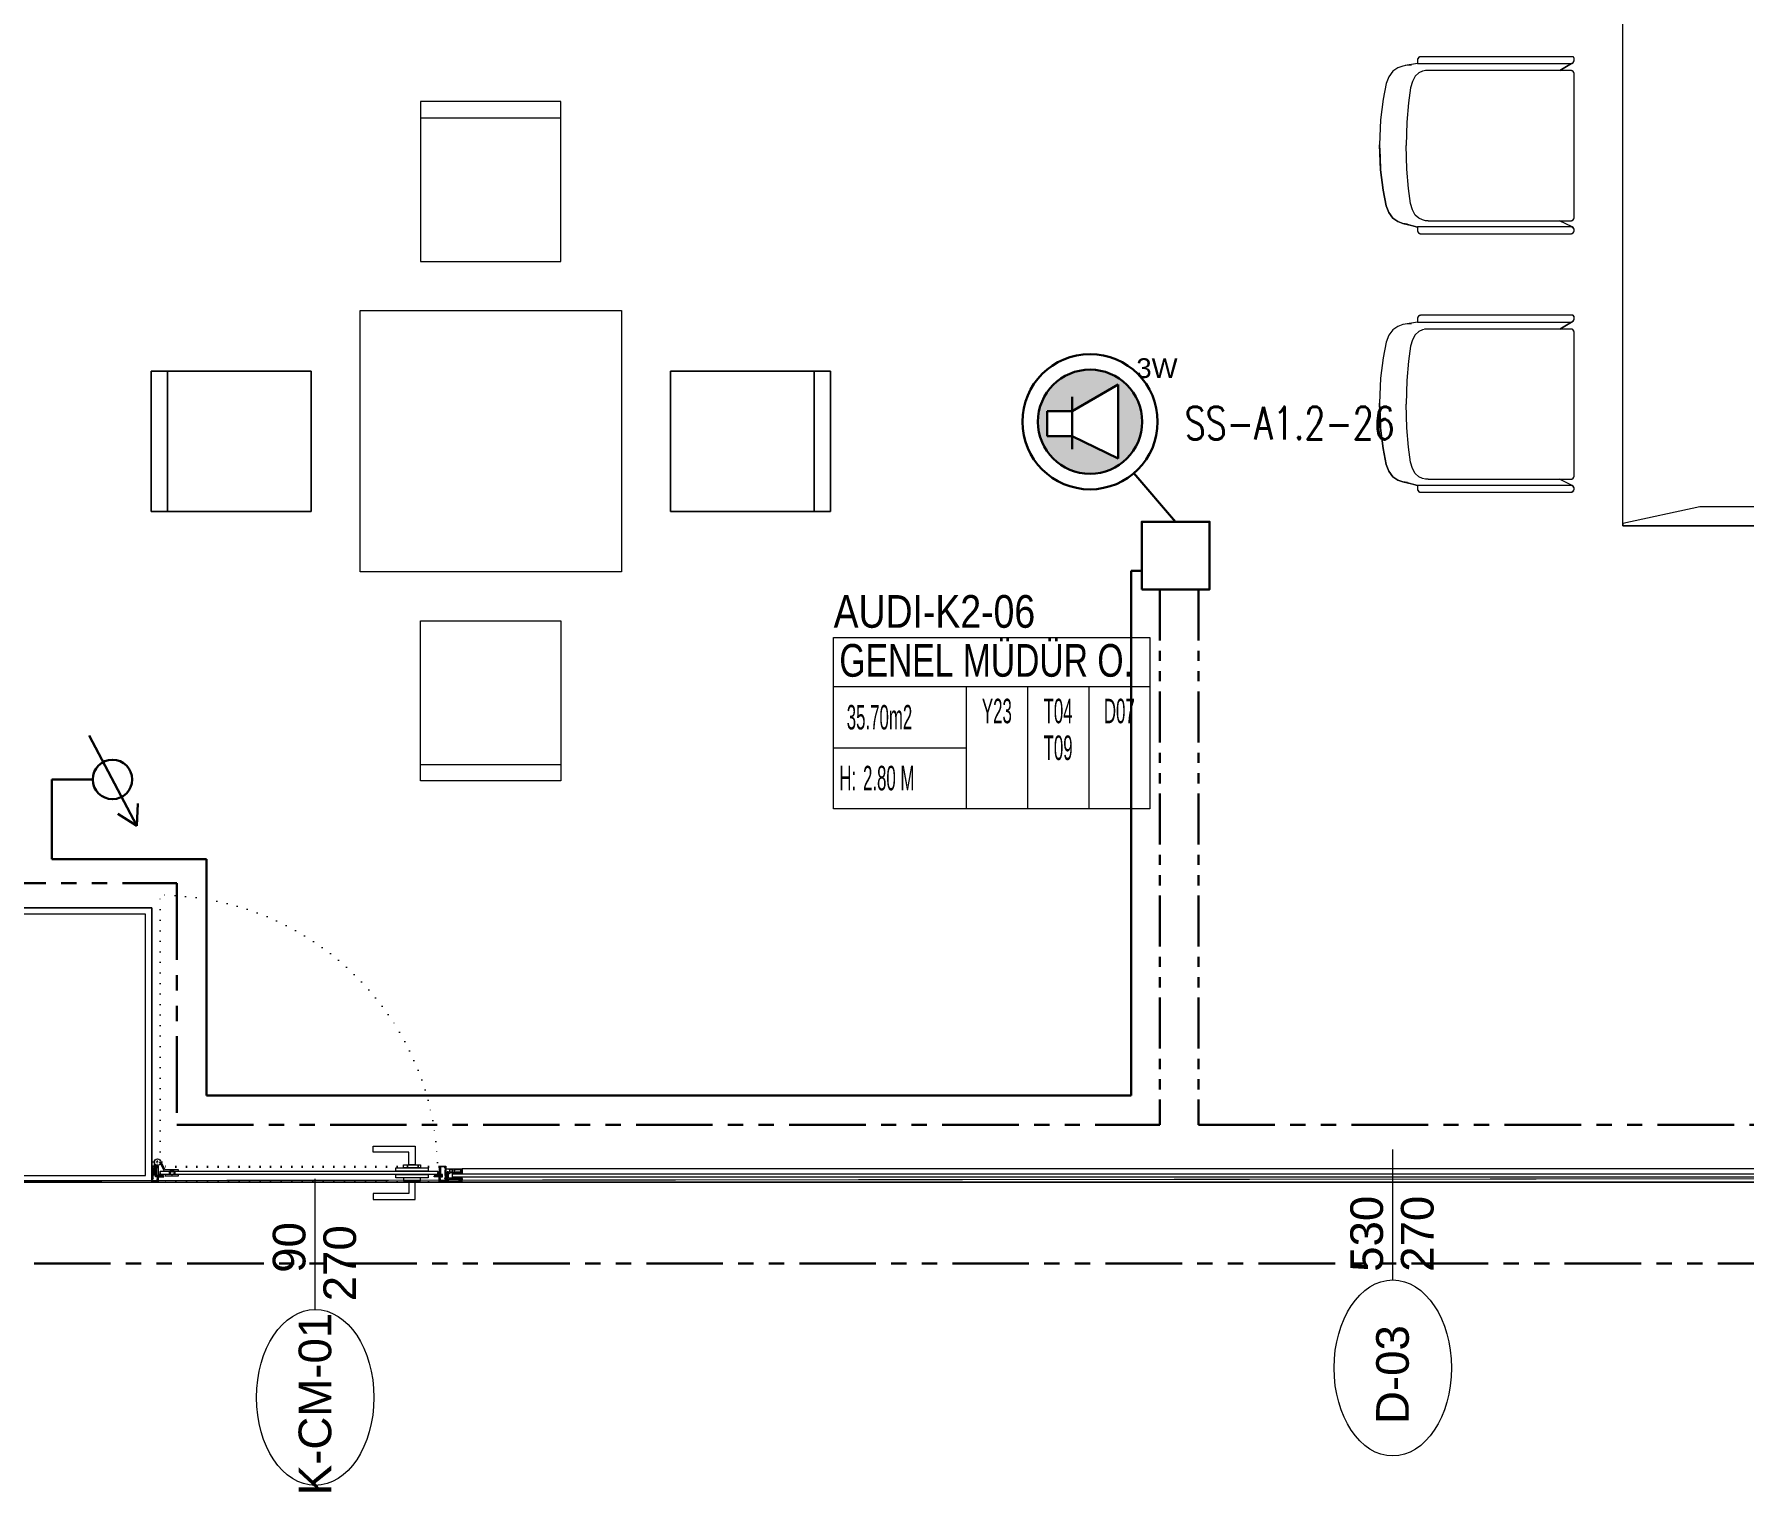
# Model space of a CAD drawing. Extents: x -1299 to 23780, y -3010 to 8106.
# Drawn here: x 14518 to 15042, y 2268 to 2715 of the extents above; entities that cross this region are included whole.
import ezdxf
from ezdxf.enums import TextEntityAlignment as Align

# ---------------------------------------------------------------- set-up
doc = ezdxf.new("R2010")
doc.units = 0
doc.header["$LTSCALE"] = 25
doc.header["$MEASUREMENT"] = 0
for name, pattern in [('DASHDOT', [1, 0.5, -0.25, 0, -0.25]), ('DOT2', [0.125, 0, -0.125]), ('HIDDEN', [0.375, 0.25, -0.125]), ('PHANTOM2', [1.25, 0.625, -0.125, 0.125, -0.125, 0.125, -0.125])]:
    doc.linetypes.add(name, pattern=pattern)
doc.layers.get('0').update_dxf_attribs({"color": 9, "lineweight": 9})
for name, color, linetype, lineweight in [('0 @ 1', 9, 'Continuous', 9), ('01', 9, 'Continuous', 9), ('05', 9, 'Continuous', 9), ('06C', 9, 'Continuous', 9), ('06D', 9, 'Continuous', 9), ('07K', 9, 'Continuous', 9), ('10', 9, 'Continuous', 9), ('14', 9, 'Continuous', 9), ('15', 9, 'Continuous', 9), ('20', 9, 'DOT2', 9), ('21', 9, 'Continuous', 9), ('22', 8, 'Continuous', 9), ('35', 9, 'Continuous', 9), ('40', 9, 'Continuous', 9), ('40B', 9, 'Continuous', 9), ('E-KABLO', 7, 'Continuous', 30), ('E-MESH TAVAN', 1, 'Continuous', 30), ('E-SES AYAR ANAHTARI', 7, 'Continuous', 30), ('E-YAZI', 7, 'Continuous', 30), ('Seslendirme', 7, 'Continuous', 30)]:
    doc.layers.add(name, color=color, linetype=linetype, lineweight=lineweight)
doc.styles.add('Arial', font='arial.ttf', dxfattribs={"height": 2.5})
doc.styles.add('ILGAZ', font='txttw.shx')
doc.styles.add('MuuM_TEXT-STANDART', font='ARIALN.TTF')
pattern_1 = [(225, (-604.72494, -2171.82614), (-0.0883883476, 0.0883883476), []), (135, (-604.72494, -2171.82614), (0.0883883476, 0.0883883476), [])]

# ---------------------------------------------------------------- blocks, each defined once
blk = doc.blocks.new('0_doorno')
blk.add_lwpolyline([(4.5, 0), (12.5, 0)])
blk.add_ellipse((-0.89, 0), major_axis=(-5.39, 0), ratio=0.666667)
at = {"style": 'Arial'}
blk.add_attdef('YUKSEKLIK', text='', height=2, dxfattribs=at).set_placement((5, 12.3), align=Align.TOP_LEFT)
blk.add_attdef('KAPINO', text='', height=2, dxfattribs=at).set_placement((0, 0), align=Align.MIDDLE)
blk.add_attdef('GENISLIK', text='', height=2, dxfattribs=at).set_placement((5, -3.79), align=Align.BOTTOM_LEFT)
blk = doc.blocks.new('KAPI KODLARI 2. KAT')
at = {"layer": '22'}
ref = blk.add_blockref('0_doorno', (14934.52, 2310.5), dxfattribs=dict(at, xscale=5, yscale=5, zscale=5, rotation=90))
ref.add_attrib('KAPINO', 'D-03', dxfattribs={"layer": '0', "height": 10, "rotation": 90, "style": 'Arial'}).set_placement((14934.43, 2304.03), align=Align.MIDDLE)
ref.add_attrib('GENISLIK', '530', dxfattribs={"layer": '0', "height": 10, "rotation": 90, "style": 'Arial'}).set_placement((14934.52, 2335.5), align=Align.BOTTOM_LEFT)
ref.add_attrib('YUKSEKLIK', '270', dxfattribs={"layer": '0', "height": 10, "rotation": 90, "style": 'Arial'}).set_placement((14937.02, 2335.5), align=Align.TOP_LEFT)
ref = blk.add_blockref('0_doorno', (14604.5, 2301.47), dxfattribs=dict(at, xscale=5, yscale=5, zscale=5, rotation=90))
ref.add_attrib('KAPINO', 'K-CM-01', dxfattribs={"layer": '0', "height": 10, "rotation": 90, "style": 'Arial'}).set_placement((14604.41, 2295.01), align=Align.MIDDLE)
ref.add_attrib('GENISLIK', '90', dxfattribs={"layer": '0', "height": 10, "rotation": 90, "style": 'Arial'}).set_placement((14604.5, 2335.19), align=Align.BOTTOM_LEFT)
ref.add_attrib('YUKSEKLIK', '270', dxfattribs={"layer": '0', "height": 10, "rotation": 90, "style": 'Arial'}).set_placement((14607, 2326.47), align=Align.TOP_LEFT)
blk = doc.blocks.new('Group-32-1')
for p, q in [((384804.5516, 69159.371), (384804.573, 69159.3356)), ((384804.5731, 69159.3699), (384804.573, 69159.3694)), ((384804.573, 69159.3694), (384804.573, 69159.3689)), ((384804.573, 69159.3689), (384804.573, 69158.9239)), ((384804.5732, 69159.3709), (384804.5731, 69159.3704)), ((384804.5731, 69159.3704), (384804.5731, 69159.3699)), ((384804.5733, 69159.3713), (384804.5732, 69159.3709)), ((384804.5735, 69159.3718), (384804.5733, 69159.3713)), ((384804.5736, 69159.3723), (384804.5735, 69159.3718)), ((384804.5738, 69159.3727), (384804.5736, 69159.3723)), ((384804.574, 69159.3732), (384804.5738, 69159.3727)), ((384804.5742, 69159.3736), (384804.574, 69159.3732)), ((384804.5745, 69159.374), (384804.5742, 69159.3736)), ((384804.5747, 69159.3745), (384804.5745, 69159.374)), ((384804.575, 69159.3749), (384804.5747, 69159.3745)), ((384804.5753, 69159.3752), (384804.575, 69159.3749)), ((384804.5756, 69159.3756), (384804.5753, 69159.3752)), ((384804.576, 69159.376), (384804.5756, 69159.3756)), ((384804.5763, 69159.3763), (384804.576, 69159.376)), ((384804.5767, 69159.3766), (384804.5763, 69159.3763)), ((384804.5771, 69159.3769), (384804.5767, 69159.3766)), ((384804.5775, 69159.3772), (384804.5771, 69159.3769)), ((384804.5779, 69159.3775), (384804.5775, 69159.3772)), ((384804.5783, 69159.3777), (384804.5779, 69159.3775)), ((384804.5788, 69159.3779), (384804.5783, 69159.3777)), ((384804.5792, 69159.3781), (384804.5788, 69159.3779)), ((384804.5797, 69159.3783), (384804.5792, 69159.3781)), ((384804.5801, 69159.3785), (384804.5797, 69159.3783)), ((384804.5806, 69159.3786), (384804.5801, 69159.3785)), ((384804.5811, 69159.3787), (384804.5806, 69159.3786)), ((384804.5816, 69159.3788), (384804.5811, 69159.3787)), ((384804.5821, 69159.3789), (384804.5816, 69159.3788)), ((384804.5825, 69159.3789), (384804.5821, 69159.3789)), ((384804.583, 69159.3789), (384804.5825, 69159.3789)), ((384805.023, 69159.3789), (384804.583, 69159.3789)), ((384805.0235, 69159.3789), (384805.023, 69159.3789)), ((384805.024, 69159.3789), (384805.0235, 69159.3789)), ((384805.0245, 69159.3788), (384805.024, 69159.3789)), ((384805.0249, 69159.3787), (384805.0245, 69159.3788)), ((384805.0254, 69159.3786), (384805.0249, 69159.3787)), ((384805.0259, 69159.3785), (384805.0254, 69159.3786)), ((384805.0264, 69159.3783), (384805.0259, 69159.3785)), ((384805.0268, 69159.3781), (384805.0264, 69159.3783)), ((384805.0273, 69159.3779), (384805.0268, 69159.3781)), ((384805.0277, 69159.3777), (384805.0273, 69159.3779)), ((384805.0281, 69159.3775), (384805.0277, 69159.3777)), ((384805.0285, 69159.3772), (384805.0281, 69159.3775)), ((384805.029, 69159.3769), (384805.0285, 69159.3772)), ((384805.0293, 69159.3766), (384805.029, 69159.3769)), ((384805.0297, 69159.3763), (384805.0293, 69159.3766)), ((384805.0301, 69159.376), (384805.0297, 69159.3763)), ((384805.0304, 69159.3756), (384805.0301, 69159.376)), ((384805.0307, 69159.3752), (384805.0304, 69159.3756)), ((384805.031, 69159.3749), (384805.0307, 69159.3752)), ((384805.0313, 69159.3745), (384805.031, 69159.3749)), ((384805.0316, 69159.374), (384805.0313, 69159.3745)), ((384805.0318, 69159.3736), (384805.0316, 69159.374)), ((384805.032, 69159.3732), (384805.0318, 69159.3736)), ((384805.0322, 69159.3727), (384805.032, 69159.3732)), ((384805.0324, 69159.3723), (384805.0322, 69159.3727)), ((384805.0326, 69159.3718), (384805.0324, 69159.3723)), ((384805.0327, 69159.3713), (384805.0326, 69159.3718)), ((384805.0328, 69159.3709), (384805.0327, 69159.3713)), ((384805.0329, 69159.3704), (384805.0328, 69159.3709)), ((384805.0329, 69159.3699), (384805.0329, 69159.3704)), ((384805.033, 69159.3694), (384805.0329, 69159.3699)), ((384805.0521, 69159.3725), (384805.033, 69159.3345)), ((384805.033, 69159.3689), (384805.033, 69159.3694)), ((384805.033, 69158.9322), (384805.033, 69159.3689)), ((384804.5516, 69158.8992), (384804.558, 69158.8616)), ((384805.033, 69158.9322), (384805.033, 69158.9322)), ((384805.0524, 69158.8992), (384805.0423, 69158.8616))]:
    blk.add_line(p, q)
at = {"flags": 128}
for points in [[(384804.5309, 69158.9092), (384804.5309, 69158.9087), (384804.531, 69158.9082), (384804.531, 69158.9077), (384804.5311, 69158.9072), (384804.5312, 69158.9068), (384804.5314, 69158.9063), (384804.5315, 69158.9058), (384804.5317, 69158.9054), (384804.5319, 69158.9049), (384804.5321, 69158.9045), (384804.5324, 69158.904), (384804.5326, 69158.9036), (384804.5329, 69158.9032), (384804.5332, 69158.9028), (384804.5335, 69158.9025), (384804.5339, 69158.9021), (384804.5342, 69158.9018), (384804.5346, 69158.9015), (384804.535, 69158.9012), (384804.5354, 69158.9009), (384804.5358, 69158.9006), (384804.5362, 69158.9004), (384804.5367, 69158.9001), (384804.5371, 69158.8999), (384804.5376, 69158.8998), (384804.538, 69158.8996), (384804.5385, 69158.8995), (384804.539, 69158.8994), (384804.5395, 69158.8993), (384804.54, 69158.8992), (384804.5404, 69158.8992), (384804.5409, 69158.8992), (384804.5516, 69158.8992), (384804.5516, 69159.3689), (384804.5516, 69159.3694), (384804.5516, 69159.3699), (384804.5515, 69159.3704), (384804.5515, 69159.3709), (384804.5513, 69159.3713), (384804.5512, 69159.3718), (384804.5511, 69159.3723), (384804.5509, 69159.3727), (384804.5507, 69159.3732), (384804.5505, 69159.3736), (384804.5502, 69159.374), (384804.55, 69159.3745), (384804.5497, 69159.3749), (384804.5494, 69159.3752), (384804.5491, 69159.3756), (384804.5487, 69159.376), (384804.5484, 69159.3763), (384804.548, 69159.3766), (384804.5476, 69159.3769), (384804.5472, 69159.3772), (384804.5468, 69159.3775), (384804.5464, 69159.3777), (384804.5459, 69159.3779), (384804.5455, 69159.3781), (384804.545, 69159.3783), (384804.5445, 69159.3785), (384804.5441, 69159.3786), (384804.5436, 69159.3787), (384804.5431, 69159.3788), (384804.5426, 69159.3789), (384804.5421, 69159.3789), (384804.5416, 69159.3789), (384804.5359, 69159.3789), (384804.5357, 69159.3789), (384804.5354, 69159.3789), (384804.5352, 69159.3788), (384804.535, 69159.3788), (384804.5347, 69159.3788), (384804.5345, 69159.3787), (384804.5343, 69159.3786), (384804.534, 69159.3785), (384804.5338, 69159.3784), (384804.5336, 69159.3783), (384804.5334, 69159.3782), (384804.5332, 69159.3781), (384804.533, 69159.3779), (384804.5328, 69159.3778), (384804.5326, 69159.3776), (384804.5324, 69159.3774), (384804.5322, 69159.3773), (384804.5321, 69159.3771), (384804.5319, 69159.3769), (384804.5318, 69159.3767), (384804.5316, 69159.3765), (384804.5315, 69159.3763), (384804.5314, 69159.376), (384804.5313, 69159.3758), (384804.5312, 69159.3756), (384804.5312, 69159.3754), (384804.5311, 69159.3751), (384804.531, 69159.3749), (384804.531, 69159.3746), (384804.531, 69159.3744), (384804.5309, 69159.3741), (384804.5309, 69159.3739), (384804.5309, 69158.9092)], [(384805.0521, 69158.8992), (384805.0628, 69158.8992), (384805.0633, 69158.8992), (384805.0638, 69158.8992), (384805.0642, 69158.8993), (384805.0647, 69158.8994), (384805.0652, 69158.8995), (384805.0657, 69158.8996), (384805.0661, 69158.8998), (384805.0666, 69158.8999), (384805.0671, 69158.9001), (384805.0675, 69158.9004), (384805.0679, 69158.9006), (384805.0683, 69158.9009), (384805.0687, 69158.9012), (384805.0691, 69158.9015), (384805.0695, 69158.9018), (384805.0698, 69158.9021), (384805.0702, 69158.9025), (384805.0705, 69158.9028), (384805.0708, 69158.9032), (384805.0711, 69158.9036), (384805.0714, 69158.904), (384805.0716, 69158.9045), (384805.0718, 69158.9049), (384805.072, 69158.9054), (384805.0722, 69158.9058), (384805.0723, 69158.9063), (384805.0725, 69158.9068), (384805.0726, 69158.9072), (384805.0727, 69158.9077), (384805.0727, 69158.9082), (384805.0728, 69158.9087), (384805.0728, 69158.9092), (384805.0728, 69159.3689), (384805.0728, 69159.3694), (384805.0727, 69159.3699), (384805.0727, 69159.3704), (384805.0726, 69159.3709), (384805.0725, 69159.3713), (384805.0723, 69159.3718), (384805.0722, 69159.3723), (384805.072, 69159.3727), (384805.0718, 69159.3732), (384805.0716, 69159.3736), (384805.0714, 69159.374), (384805.0711, 69159.3745), (384805.0708, 69159.3749), (384805.0705, 69159.3752), (384805.0702, 69159.3756), (384805.0698, 69159.376), (384805.0695, 69159.3763), (384805.0691, 69159.3766), (384805.0687, 69159.3769), (384805.0683, 69159.3772), (384805.0679, 69159.3775), (384805.0675, 69159.3777), (384805.0671, 69159.3779), (384805.0666, 69159.3781), (384805.0661, 69159.3783), (384805.0657, 69159.3785), (384805.0652, 69159.3786), (384805.0647, 69159.3787), (384805.0642, 69159.3788), (384805.0638, 69159.3789), (384805.0633, 69159.3789), (384805.0628, 69159.3789), (384805.0621, 69159.3789), (384805.0616, 69159.3789), (384805.0611, 69159.3789), (384805.0606, 69159.3788), (384805.0601, 69159.3787), (384805.0596, 69159.3786), (384805.0592, 69159.3785), (384805.0587, 69159.3783), (384805.0582, 69159.3781), (384805.0578, 69159.3779), (384805.0574, 69159.3777), (384805.0569, 69159.3775), (384805.0565, 69159.3772), (384805.0561, 69159.3769), (384805.0557, 69159.3766), (384805.0554, 69159.3763), (384805.055, 69159.376), (384805.0547, 69159.3756), (384805.0543, 69159.3752), (384805.054, 69159.3749), (384805.0538, 69159.3745), (384805.0535, 69159.374), (384805.0533, 69159.3736), (384805.053, 69159.3732), (384805.0528, 69159.3727), (384805.0527, 69159.3723), (384805.0525, 69159.3718), (384805.0524, 69159.3713), (384805.0523, 69159.3709), (384805.0522, 69159.3704), (384805.0521, 69159.3699), (384805.0521, 69159.3694), (384805.0521, 69159.3689), (384805.0521, 69158.8992)]]:
    blk.add_lwpolyline(points, close=True, dxfattribs=at)
for points in [[(384804.5309, 69158.9092, 0.414214), (384804.5409, 69158.8992), (384804.5516, 69158.8992), (384804.5516, 69159.3689, 0.414214), (384804.5416, 69159.3789), (384804.5359, 69159.3789, 0.414214), (384804.5309, 69159.3739)], [(384805.0521, 69158.8992), (384805.0628, 69158.8992, 0.414214), (384805.0728, 69158.9092), (384805.0728, 69159.3689, 0.414214), (384805.0628, 69159.3789), (384805.0621, 69159.3789, 0.414214), (384805.0521, 69159.3689)]]:
    blk.add_lwpolyline(points, format="xyb", close=True, dxfattribs=at)
blk.add_lwpolyline([(384805.033, 69158.9322), (384805.033, 69159.3689, 0.414214), (384805.023, 69159.3789), (384804.583, 69159.3789, 0.414214), (384804.573, 69159.3689), (384804.573, 69158.9239), (384804.5738, 69158.9202)], format="xyb", dxfattribs=at)
for points in [[(384804.573, 69158.9322), (384804.573, 69158.9239), (384804.5752, 69158.9142), (384804.5804, 69158.903), (384804.5903, 69158.8926), (384804.6064, 69158.8839), (384804.6258, 69158.8783), (384804.6716, 69158.8721), (384804.7307, 69158.8665), (384804.803, 69158.8644)], [(384805.033, 69158.9322), (384805.033, 69158.9239), (384805.0308, 69158.9142), (384805.0256, 69158.903), (384805.0157, 69158.8926), (384804.9996, 69158.8839), (384804.9803, 69158.8783), (384804.9344, 69158.8721), (384804.8753, 69158.8665), (384804.803, 69158.8644)], [(384804.5569, 69158.8806), (384804.5569, 69158.8686), (384804.5592, 69158.8546), (384804.5647, 69158.8386), (384804.5752, 69158.8236), (384804.5922, 69158.8111), (384804.6127, 69158.8031), (384804.6612, 69158.7941), (384804.7237, 69158.7861), (384804.8002, 69158.7831)], [(384805.0434, 69158.8658), (384805.0434, 69158.8686), (384805.0412, 69158.8546), (384805.0357, 69158.8386), (384805.0252, 69158.8236), (384805.0082, 69158.8111), (384804.9877, 69158.8031), (384804.9392, 69158.7941), (384804.8767, 69158.7861), (384804.8002, 69158.7831)]]:
    blk.add_lwpolyline(points, dxfattribs=at)
at = {"layer": '40'}
blk.add_lwpolyline([(384805.023, 69159.3789), (384804.583, 69159.3789, 0.414214), (384804.573, 69159.3689), (384804.573, 69159.3366), (384804.573, 69159.3356), (384804.5516, 69159.371), (384804.551, 69159.3725, 0.309775), (384804.5416, 69159.3789), (384804.5359, 69159.3789, 0.413784), (384804.5309, 69159.3739), (384804.5309, 69158.9092, 0.414214), (384804.5409, 69158.8992), (384804.5516, 69158.8992), (384804.5569, 69158.8686), (384804.5592, 69158.8546), (384804.5647, 69158.8386), (384804.5752, 69158.8236), (384804.5922, 69158.8111), (384804.6127, 69158.8031), (384804.6612, 69158.7941), (384804.7237, 69158.7861), (384804.8002, 69158.7831), (384804.8384, 69158.7846), (384804.8767, 69158.7861), (384804.9392, 69158.7941), (384804.9877, 69158.8031), (384805.0082, 69158.8111), (384805.0252, 69158.8236), (384805.0357, 69158.8386), (384805.0412, 69158.8546), (384805.0473, 69158.8804), (384805.0524, 69158.8992), (384805.0628, 69158.8992, 0.414214), (384805.0728, 69158.9092), (384805.0728, 69159.3689, 0.781144), (384805.0521, 69159.3725), (384805.033, 69159.3345), (384805.033, 69159.3689, 0.407263), (384805.0232, 69159.3789)], format="xyb", close=True, dxfattribs=at)
blk = doc.blocks.new('p-ma-audi')
for p, q in [((-7.57, 155.19), (-7.57, 200)), ((-85.7, 155.19), (-7.57, 155.19))]:
    blk.add_line(p, q)
at = {"flags": 128}
for points in [[(-7.57, 200), (-7.57, 214.96), (-93.45, 214.96), (-93.45, 155.19), (-85.7, 155.19)], [(-85.7, 0.04), (-85.7, 0.94), (-61.93, 5.88), (-23.62, 5.88), (0, 0.73), (0, 0), (-85.67, 0)]]:
    blk.add_lwpolyline(points, dxfattribs=at)
for points in [[(-85.7, 200), (-85.7, 0), (0, 0), (0, 200), (-85.7, 200)], [(-85.7, 200), (-85.7, 0), (0, 0), (0, 200)]]:
    blk.add_lwpolyline(points, close=True, dxfattribs=at)
blk = doc.blocks.new('p-table_4')
for points in [[(-21.5, 55), (21.5, 55), (21.5, 104), (-21.5, 104)], [(-40, 40), (40, 40), (40, -40), (-40, -40)], [(-104, 21.5), (-55, 21.5), (-55, -21.5), (-104, -21.5)], [(-104, -21.5), (-55, -21.5), (-55, 21.5), (-104, 21.5)], [(104, 21.5), (55, 21.5), (55, -21.5), (104, -21.5)], [(104, -21.5), (55, -21.5), (55, 21.5), (104, 21.5)], [(-21.5, -55), (21.5, -55), (21.5, -104), (-21.5, -104)]]:
    blk.add_lwpolyline(points, close=True)
for points in [[(-21.5, 99), (21.5, 99)], [(-99, -21.5), (-99, 21.5)], [(-99, 21.5), (-99, -21.5)], [(99, -21.5), (99, 21.5)], [(99, 21.5), (99, -21.5)], [(-21.5, -99), (21.5, -99)]]:
    blk.add_lwpolyline(points)
blk = doc.blocks.new('p-kolon_80x80')
blk.add_lwpolyline([(-40, -40), (40, -40), (40, 40), (-40, 40)], close=True)
blk = doc.blocks.new('0_roomno2-flat-2')
at = {"layer": '21'}
blk.add_lwpolyline([(96.88, -52.5), (0, -52.5), (0, 0), (96.88, 0)], close=True, dxfattribs=at)
for points in [[(0, -15), (96.88, -15)], [(40.62, -15), (40.62, -52.5)], [(59.38, -15), (59.38, -52.5)], [(78.12, -15), (78.12, -52.5)], [(0, -33.75), (40.62, -33.75)]]:
    blk.add_lwpolyline(points, dxfattribs=at)
at = {"layer": '21', "style": 'MuuM_TEXT-STANDART', "width": 0.6}
blk.add_text('H:', height=7.5, dxfattribs=at).set_placement((1.75, -43.04), align=Align.MIDDLE_LEFT)
at = {"layer": '21', "style": 'Arial'}
blk.add_attdef('ODANO', (0, 5.85), '', height=10, dxfattribs=at)
blk.add_attdef('MEKANADI', text='', height=10, dxfattribs=at).set_placement((1.75, -15), align=Align.BOTTOM_LEFT)
at = {"layer": '21', "style": 'MuuM_TEXT-STANDART', "width": 0.6}
for tag, p in [('M2', (1.75, -24.38)), ('TEMIZTAVANYUKSEKLIGI', (9, -43.04))]:
    blk.add_attdef(tag, text='', height=7.5, dxfattribs=at).set_placement(p, align=Align.MIDDLE_LEFT)
for tag, p in [('YER01', (50, -22.5)), ('TAVAN01', (68.75, -22.5)), ('DUVAR01', (87.5, -22.5)), ('YER02', (50, -33.75)), ('TAVAN02', (68.75, -33.75)), ('DUVAR02', (87.5, -33.75)), ('YER03', (50, -45)), ('TAVAN03', (68.75, -45)), ('DUVAR03', (87.5, -45))]:
    blk.add_attdef(tag, text='', height=7.5, dxfattribs=at).set_placement(p, align=Align.MIDDLE_CENTER)
blk = doc.blocks.new('alannnn')
at = {"layer": '40B'}
blk.add_attdef('A', (0, 0), '', height=2.5, dxfattribs=at)
blk = doc.blocks.new('p-strahle-alüminyumdoğramaprofili')
at = {"layer": '10'}
h = blk.add_hatch(dxfattribs=at)
h.set_pattern_fill('NET', color=256, angle=315, style=0)
h.set_pattern_definition(pattern_1)
h.paths.add_polyline_path([(-4.62, 2.65), (-4.68, 2.65), (-4.72, 2.75), (-4.72, 2.8), (-4.69, 2.8), (-4.69, 2.92), (-4.98, 2.92), (-4.98, 2.8), (-4.95, 2.8), (-4.99, 2.65), (-5.08, 2.66), (-5.25, 2.28), (-5.14, 2.28), (-5.14, 2.33), (-4.98, 2.52, 0.2599), (-4.9, 2.28), (-4.66, 2.28, 0.382682)])
h.paths.add_polyline_path([(-4.86, 2.52), (-4.67, 2.52, -2.16717)], flags=16)
h = blk.add_hatch(dxfattribs=at)
h.set_pattern_fill('NET', color=256, angle=315, style=0)
h.set_pattern_definition(pattern_1)
h.paths.add_polyline_path([(-4.62, 0.88), (-4.68, 0.88), (-4.72, 0.77), (-4.72, 0.73), (-4.69, 0.73), (-4.69, 0.6), (-4.98, 0.6), (-4.98, 0.73), (-4.95, 0.73), (-4.99, 0.88), (-5.08, 0.87), (-5.25, 1.24), (-5.14, 1.24), (-5.14, 1.2), (-4.98, 1.01, -0.2599), (-4.9, 1.24), (-4.66, 1.24, -0.382682)])
h.paths.add_polyline_path([(-4.86, 1), (-4.67, 1, 2.16717)], flags=16)
h = blk.add_hatch(dxfattribs=at)
h.set_pattern_fill('NET', color=256, angle=315, style=0)
h.set_pattern_definition([(225, (-608.45214, -2173.53612), (-0.0883883476, 0.0883883476), []), (135, (-608.45214, -2173.53612), (0.0883883476, 0.0883883476), [])])
h.paths.add_polyline_path([(-3.45, 2.28), (-3.45, 2.57), (-4.49, 2.57), (-4.49, 2.28)])
h = blk.add_hatch(dxfattribs=at)
h.set_pattern_fill('NET', color=256, angle=315, style=0)
h.set_pattern_definition([(225, (-608.45214, -2180.04526), (-0.0883883476, 0.0883883476), []), (135, (-608.45214, -2180.04526), (0.0883883476, 0.0883883476), [])])
h.paths.add_polyline_path([(-3.45, 0.93), (-3.45, 1.24), (-4.49, 1.24), (-4.49, 0.93)])
h = blk.add_hatch(dxfattribs=at)
h.set_pattern_fill('NET', color=256, angle=315, style=0)
h.set_pattern_definition([(225, (-629.50454, -2177.58922), (-0.0883883476, 0.0883883476), []), (135, (-629.50454, -2177.58922), (0.0883883476, 0.0883883476), [])])
h.paths.add_polyline_path([(0, 0.68), (0, 1.75), (-0.18, 1.75), (-0.18, 0.68)])
for points in [[(-5.08, 2.66), (-5.25, 2.28)], [(-5.09, 0.88), (-5.25, 1.24)], [(-4.98, 2.52), (-5.14, 2.33), (-5.14, 2.28)], [(-4.98, 1.01), (-5.14, 1.2), (-5.14, 1.24)], [(-4.92, 3.6), (-4.92, 3.16), (-4.61, 3.16), (-4.61, 2.87), (-4.52, 2.87), (-4.62, 2.65), (-4.68, 2.65), (-4.72, 2.75), (-4.72, 2.8), (-4.69, 2.8), (-4.69, 3.05), (-4.98, 3.05), (-4.98, 2.8), (-4.95, 2.8), (-4.99, 2.65), (-5.08, 2.66), (-5.07, 3.76), (-0.11, 3.76)], [(-4.69, 2.92), (-4.98, 2.92)], [(-4.71, 0.6), (-4.98, 0.6)], [(-2.83, 0.2), (-2.67, 0.2), (-2.67, -0.04), (-4.87, -0.04), (-4.87, 0.19), (-4.57, 0.19), (-4.57, 0.73), (-2.67, 0.73)], [(-4.52, 2.87), (-4.49, 2.87), (-4.49, 2.26)], [(-4.49, 0.93), (-4.49, 0.93), (-4.49, 1.26)], [(-3.45, 2.26), (-3.45, 2.57)], [(-3.45, 1.26), (-3.45, 0.93)], [(-2.08, 0.93), (-2.08, 2.57)], [(-0.18, 0.68), (0, 0.68), (0, 1.75)], [(-0.18, 1.75), (0, 1.75)]]:
    blk.add_lwpolyline(points, dxfattribs=at)
for points in [[(-0.18, 2.74), (-0.18, 2.21), (0, 2.21), (0, 2.08), (-0.18, 2.08), (-0.18, 0.43), (0, 0.43), (0, 0), (-0.12, 0), (-0.12, -0.24), (-5.09, -0.24), (-5.09, 0.88), (-4.98, 0.88), (-4.94, 0.7), (-4.99, 0.7), (-4.99, 0.33), (-4.71, 0.33), (-4.71, 0.88), (-4.56, 0.88), (-4.52, 0.93), (-1.28, 0.93), (-1.2, 1.22), (-0.9, 1.22), (-0.9, 0.62), (-0.58, 0.62), (-0.58, 2.74)], [(-2.03, 0.78), (-1.35, 0.78), (-1.35, 0.08), (-1.28, 0.04), (-1.28, -0.04), (-2.09, -0.04), (-2.09, 0.1), (-2.03, 0.15)]]:
    blk.add_lwpolyline(points, close=True, dxfattribs=at)
for points in [[(-0.57, 3.26), (-0.57, 3.62), (-4.89, 3.62), (-4.89, 3.65, 0.561743), (-4.97, 3.66, 0.595966), (-4.92, 3.6, -2.204878)], [(-4.67, 2.52), (-4.86, 2.52, 1)], [(-4.67, 1), (-4.86, 1, -1)], [(-4.61, 2.87), (-4.49, 3.45, -0.833203), (-4.18, 3.44, -0.447088)], [(-4.49, 2.57), (-1.23, 2.57, -0.414214), (-0.9, 2.25), (-0.9, 1.22)], [(-4.18, 3.44), (-4.18, 2.99, 0.414214), (-4.07, 2.89), (-0.82, 2.89), (-0.82, 3.62)], [(-2.67, 0.73), (-2.67, 0.32), (-2.83, 0.32, 1), (-2.83, 0.2, -1)], [(-0.11, 3.76), (-0.11, 3.62), (-0.45, 3.62), (-0.45, 3.14, -1), (-0.66, 3.14)], [(-0.66, 3.14, -0.305404), (-0.57, 3.26, -5.773092)]]:
    blk.add_lwpolyline(points, format="xyb", dxfattribs=at)
for centre, radius, start, end in [((-4.73, 2.47), 0.253, 168.6676, 234.1258), ((-4.73, 1.06), 0.253, 125.8742, 191.3324), ((-4.77, 2.44), 0.125, 139.5402, 40.4598), ((-4.77, 1.08), 0.125, 319.5402, 220.4598), ((-4.84, 2.48), 0.273, 305.9738, 36.4289), ((-4.84, 1.04), 0.273, 323.5711, 54.0262)]:
    blk.add_arc(centre, radius, start, end, dxfattribs=at)
blk = doc.blocks.new('*U313')
at = {"layer": '06D'}
for points in [[(4.95, 4), (521.04, 4)], [(4.95, 0), (521.02, 0)]]:
    blk.add_lwpolyline(points, dxfattribs=at)
at = {"layer": '15'}
for points in [[(1.96, 2.5), (524.03, 2.5)], [(524.03, 1.5), (1.96, 1.5)]]:
    blk.add_lwpolyline(points, dxfattribs=at)
at = {"layer": '0 @ 1', "linetype": 'Continuous'}
blk.add_blockref('p-strahle-alüminyumdoğramaprofili', (526.11, 0.24), dxfattribs=at)
blk = doc.blocks.new('g-kapı kolu-p')
for points in [[(11.85, 8.21), (-0.95, 8.21), (-0.95, 2.41), (0.95, 2.41), (0.95, 6.31), (11.85, 6.31), (11.85, 8.21)], [(11.85, -8.21), (-0.95, -8.21), (-0.95, -2.41), (0.95, -2.41), (0.95, -6.31), (11.85, -6.31), (11.85, -8.21)]]:
    blk.add_lwpolyline(points)
for points in [[(-5, 0.5), (5, 0.5), (5, 1.5), (-5, 1.5)], [(-2.65, 1.5), (2.65, 1.5), (2.65, 2.41), (-2.65, 2.41)], [(-5, -1.5), (5, -1.5), (5, -0.5), (-5, -0.5)], [(-2.65, -1.5), (2.65, -1.5), (2.65, -2.41), (-2.65, -2.41)]]:
    blk.add_lwpolyline(points, close=True)
blk = doc.blocks.new('k-cambölme-kapı-p')
at = {"layer": '10'}
h = blk.add_hatch(dxfattribs=at)
h.set_pattern_fill('NET', color=256, angle=135, style=0)
h.set_pattern_definition([(135, (3753.7029, 560.85184), (-0.0883883476, -0.0883883476), []), (225, (3753.7029, 560.85184), (0.0883883476, -0.0883883476), [])])
h.paths.add_polyline_path([(2.08, -0.06), (2.08, 0.02), (2.07, 0.04), (2.05, 0.07), (2.01, 0.09), (1.98, 0.1), (1.97, 0.1), (1.97, -0.29), (1.94, -0.29), (1.94, -0.43), (1.88, -0.49), (1.67, -0.49), (1.82, -0.29), (1.73, -0.29), (1.53, -0.5), (1.44, -0.5), (1.62, -0.32), (1.62, -0.29), (1.51, -0.29), (1.34, -0.42), (1.32, -0.44), (1.3, -0.48), (1.29, -0.51), (1.26, -0.57), (1.26, -0.31), (1.32, -0.29), (1.23, -0.29), (1.23, -0.53), (1.23, -0.59), (1.24, -0.62), (1.26, -0.64), (3.47, -0.64), (3.47, -0.58), (3.38, -0.35), (3.38, -0.3), (3.42, -0.25), (3.42, -0.2), (3.38, -0.16), (2.73, -0.16), (2.74, -0.2), (2.91, -0.2, -1), (2.91, -0.25)])
h.paths.add_polyline_path([(2.05, -0.18), (2.05, -0.21), (2.08, -0.23), (2.11, -0.24), (2.15, -0.25), (2.95, -0.27), (2.92, -0.29), (2.55, -0.29), (2.54, -0.31), (2.52, -0.33), (2.5, -0.34), (2.48, -0.34), (2.46, -0.34), (2.44, -0.32), (2.42, -0.3), (2.08, -0.3), (1.99, -0.11), (1.99, -0.07), (2.05, -0.07)], flags=16)
h.paths.add_polyline_path([(2.41, -0.34), (2.51, -0.5), (2.08, -0.5), (2.08, -0.34)], flags=16)
h.paths.add_polyline_path([(2.55, -0.33), (2.89, -0.33), (2.94, -0.33), (3.28, -0.34, 0.166992), (3.34, -0.55), (2.72, -0.55), (2.55, -0.36)], flags=16)
h.paths.add_polyline_path([(3.02, -0.22), (3.02, -0.2), (3.33, -0.2, 0.10606), (3.29, -0.33), (3.01, -0.27)], flags=16)
h = blk.add_hatch(dxfattribs=at)
h.set_pattern_fill('NET', color=256, angle=135, style=0)
h.set_pattern_definition([(45, (474.94443, 2280.71206), (0.0883883476, -0.0883883476), []), (315, (474.94443, 2280.71206), (-0.0883883476, -0.0883883476), [])])
h.paths.add_polyline_path([(87.27, -0.16), (87.26, -0.2), (87.09, -0.2, 1), (87.09, -0.25), (87.92, -0.25), (87.92, -0.01), (87.93, 0.03), (87.96, 0.05), (88, 0.07), (88.03, 0.07), (88.03, -0.29), (88.06, -0.29), (88.06, -0.43), (88.12, -0.49), (88.33, -0.49), (88.18, -0.29), (88.27, -0.29), (88.47, -0.5), (88.56, -0.5), (88.38, -0.32), (88.38, -0.29), (88.49, -0.29), (88.66, -0.42), (88.68, -0.44), (88.7, -0.48), (88.71, -0.51), (88.74, -0.57), (88.74, -0.31), (88.68, -0.29), (88.77, -0.29), (88.77, -0.53), (88.77, -0.59), (88.76, -0.62), (88.74, -0.64), (86.53, -0.64), (86.53, -0.58), (86.62, -0.35), (86.62, -0.3), (86.58, -0.25), (86.58, -0.2), (86.62, -0.16)])
h.paths.add_polyline_path([(87.28, -0.55), (87.45, -0.36), (87.45, -0.33), (87.11, -0.33), (87.06, -0.33), (87.03, -0.31), (86.99, -0.27), (86.98, -0.22), (86.98, -0.2), (86.67, -0.2, -0.292264), (86.66, -0.55)], flags=16)
h.paths.add_polyline_path([(87.48, -0.51), (87.59, -0.51), (87.53, -0.43)], flags=16)
h.paths.add_polyline_path([(87.56, -0.4), (87.69, -0.5), (87.92, -0.5), (87.92, -0.34), (87.59, -0.34)], flags=16)
h.paths.add_polyline_path([(87.62, -0.53), (87.71, -0.62), (87.71, -0.53)], flags=16)
for points in [[(1.97, -0.29), (1.97, 2.13), (2.05, 2.13), (2.05, 2.28, 0.414214), (1.89, 2.44), (0.08, 2.44, 0.414214), (0, 2.36), (0, -2.36, 0.414214), (0.08, -2.44), (2.05, -2.44), (2.05, -2.25), (2.05, -2.23), (2.05, -2.23), (2.05, -2.23), (2.05, -2.23), (2.05, -2.23), (2.05, -0.89)], [(88.03, -0.29), (88.03, 2.13), (87.95, 2.13), (87.95, 2.28, -0.414214), (88.11, 2.44), (89.92, 2.44, -0.414214), (90, 2.36), (90, -2.36, -0.414214), (89.92, -2.44), (87.95, -2.44), (87.95, -2.25), (87.95, -2.23), (87.95, -2.23), (87.95, -2.23), (87.95, -2.23), (87.95, -2.23), (87.95, -0.89)], [(1.51, -0.29), (1.34, -0.42), (1.32, -0.44), (1.3, -0.48), (1.29, -0.51), (1.26, -0.57), (1.26, -0.31), (1.32, -0.29), (1.23, -0.29), (1.23, -0.53), (1.23, -0.59), (1.24, -0.62), (1.26, -0.64), (3.47, -0.64), (3.47, -0.58), (3.38, -0.35), (3.38, -0.3), (3.42, -0.25), (3.42, -0.2), (3.38, -0.16), (2.73, -0.16), (2.74, -0.2), (2.91, -0.2, -1), (2.91, -0.25, -1)], [(88.49, -0.29), (88.66, -0.42), (88.68, -0.44), (88.7, -0.48), (88.71, -0.51), (88.74, -0.57), (88.74, -0.31), (88.68, -0.29), (88.77, -0.29), (88.77, -0.53), (88.77, -0.59), (88.76, -0.62), (88.74, -0.64), (86.53, -0.64), (86.53, -0.58), (86.62, -0.35), (86.62, -0.3), (86.58, -0.25), (86.58, -0.2), (86.62, -0.16), (87.27, -0.16), (87.26, -0.2), (87.09, -0.2, 1), (87.09, -0.25, 1)], [(86.66, -0.55), (87.28, -0.55), (87.45, -0.36), (87.45, -0.33), (87.11, -0.33), (87.06, -0.33), (87.03, -0.31), (86.99, -0.27), (86.98, -0.22), (86.98, -0.2), (86.67, -0.2, 1)]]:
    blk.add_lwpolyline(points, format="xyb", dxfattribs=at)
for points in [[(1.82, 2.27), (0.16, 2.27), (0.16, 2.03), (0.38, 2.03), (0.38, 1.92), (0.22, 1.92), (0.22, 1.16), (0.35, 1.16), (0.35, -0.41), (0.22, -0.41), (0.22, -1.23), (0.36, -1.23), (0.36, -1.38), (0.16, -1.38), (0.16, -2.24), (1.82, -2.24), (1.82, -1.72), (1.62, -1.72), (1.62, -1.58), (1.82, -1.58), (1.82, -1.37), (1.61, -1.37), (1.61, -1.24), (1.74, -1.24), (1.74, -0.85), (1.06, -0.85), (1.06, -0.13), (1.5, -0.13), (1.5, 1.92), (1.57, 2.03), (1.82, 2.03), (1.82, 2.27)], [(0.69, 3.63), (0.69, 2.44)], [(0.69, 2.27), (0.69, -0.24), (1.06, -0.24)], [(1.06, 2.44), (1.06, 2.86)], [(1.06, -0.13), (1.06, 2.27)], [(1.5, 1.92), (1.06, 1.92)], [(1.17, 1.92), (1.17, -0.13)], [(2.91, -0.25), (2.08, -0.06), (2.08, 0.02), (2.07, 0.04), (2.05, 0.07), (2.01, 0.09), (1.98, 0.1), (1.97, 0.1)], [(3.84, 0.88), (2.63, 3.22)], [(4.07, 1.27), (2.67, 3.99)], [(8.14, 0.88), (8.14, 1.27), (4.07, 1.27)], [(5.3, 0.88), (5.3, -0.16)], [(5.5, 1.27), (5.77, 0.97), (5.77, 0.88)], [(5.59, 0.88), (5.59, -0.16)], [(6.76, 1.27), (6.49, 0.97), (6.49, 0.88)], [(6.67, 0.88), (6.67, -0.16)], [(6.96, 0.88), (6.96, -0.16)], [(87.09, -0.25), (87.92, -0.25), (87.92, -0.01), (87.93, 0.03), (87.96, 0.05), (88, 0.07), (88.03, 0.07)], [(88.18, 2.27), (89.84, 2.27), (89.84, 2.03), (89.62, 2.03), (89.62, 1.92), (89.78, 1.92), (89.78, 1.16), (89.65, 1.16), (89.65, -0.41), (89.78, -0.41), (89.78, -1.23), (89.64, -1.23), (89.64, -1.38), (89.84, -1.38), (89.84, -2.24), (88.18, -2.24), (88.18, -1.72), (88.38, -1.72), (88.38, -1.58), (88.18, -1.58), (88.18, -1.37), (88.39, -1.37), (88.39, -1.24), (88.26, -1.24), (88.26, -0.85), (88.94, -0.85), (88.94, -0.13), (88.5, -0.13), (88.5, 1.92), (88.43, 2.03), (88.18, 2.03), (88.18, 2.27)], [(2.05, -0.89), (3.59, -0.89), (3.59, -0.64), (1.23, -0.64), (1.23, -0.29), (1.97, -0.29)], [(1.62, -0.29), (1.62, -0.32), (1.44, -0.5), (1.53, -0.5), (1.73, -0.29)], [(1.82, -0.29), (1.67, -0.49), (1.88, -0.49), (1.94, -0.43), (1.94, -0.29)], [(3.34, -0.55), (2.72, -0.55), (2.55, -0.36), (2.55, -0.33), (2.89, -0.33), (2.94, -0.33)], [(3.28, -0.34), (3.28, -0.34), (2.94, -0.33)], [(3.01, -0.27), (3.02, -0.22), (3.02, -0.2), (3.33, -0.2)], [(3.01, -0.27), (3.29, -0.33), (3.29, -0.33)], [(4.06, -0.16), (4.06, -0.55), (8.14, -0.55)], [(8.14, -0.55), (8.14, -0.16)], [(87.95, -0.89), (86.41, -0.89), (86.41, -0.64), (88.77, -0.64), (88.77, -0.29), (88.03, -0.29)], [(87.59, -0.51), (87.53, -0.43), (87.48, -0.51), (87.59, -0.51)], [(88.18, -0.29), (88.33, -0.49), (88.12, -0.49), (88.06, -0.43), (88.06, -0.29)], [(88.38, -0.29), (88.38, -0.32), (88.56, -0.5), (88.47, -0.5), (88.27, -0.29)]]:
    blk.add_lwpolyline(points, dxfattribs=at)
at = {"layer": '10', "linetype": 'DASHDOT', "ltscale": 0.05}
for points in [[(3.22, 3.63), (0.2, 3.63)], [(1.71, 2.14), (1.71, 4.9)], [(6.13, 1.44), (6.13, -0.55)]]:
    blk.add_lwpolyline(points, dxfattribs=at)
at = {"layer": '10'}
for points in [[(1.99, -0.07), (2.05, -0.07), (2.05, -0.18), (2.05, -0.21), (2.08, -0.23), (2.11, -0.24), (2.15, -0.25), (2.95, -0.27), (2.92, -0.29), (2.55, -0.29), (2.54, -0.31), (2.52, -0.33), (2.5, -0.34), (2.48, -0.34), (2.46, -0.34), (2.44, -0.32), (2.42, -0.3), (2.08, -0.3), (1.99, -0.11)], [(2.08, -0.5), (2.08, -0.34), (2.41, -0.34), (2.51, -0.5), (2.51, -0.5)], [(87.92, -0.5), (87.92, -0.34), (87.59, -0.34), (87.56, -0.4), (87.69, -0.5)], [(87.62, -0.53), (87.71, -0.53), (87.71, -0.62)]]:
    blk.add_lwpolyline(points, close=True, dxfattribs=at)
blk.add_circle((1.71, 3.65), 1.02, dxfattribs=at)
for centre, start, end in [((3.6, -0.37), 176.143, 214.0649), ((3.6, -0.37), 148.8979, 173.1144), ((86.4, -0.37), 325.9351, 31.1021)]:
    blk.add_arc(centre, 0.322, start, end, dxfattribs=at)
at = {"layer": '15', "linetype": 'DOT2'}
blk.add_lwpolyline([(2.48, 0.36), (2.48, 85.36)], dxfattribs=at)
at = {"layer": '15'}
blk.add_lwpolyline([(2.58, 0.88), (87.42, 0.88), (87.52, 0.78), (87.52, -0.05), (87.42, -0.16), (2.58, -0.16), (2.58, -0.16), (2.48, -0.05), (2.48, 0.78), (2.58, 0.88)], dxfattribs=at)
at = {"layer": '15', "linetype": 'DOT2'}
blk.add_arc((2.48, 0.36), 85.04, 0, 90, dxfattribs=at)
at = {"layer": '20'}
for p, q in [((87.95, 2.43), (2.05, 2.43)), ((87.95, 2.13), (2.05, 2.13)), ((87.95, -2.23), (2.05, -2.23)), ((87.95, -2.44), (2.05, -2.44))]:
    blk.add_line(p, q, dxfattribs=at)
at = {"layer": '06C', "xscale": -1}
blk.add_blockref('g-kapı kolu-p', (79.64, 0.38), dxfattribs=at)
blk = doc.blocks.new('p-2. kat planı')
at = {"layer": '14'}
blk.add_lwpolyline([(14677, 2819.3), (14677, 2803), (14675, 2803), (14554.5, 2803), (14554.5, 2743), (14489.5, 2743), (14489.5, 2447), (14554.5, 2447), (14554.5, 2363), (14470.5, 2363), (14470.5, 2447)], dxfattribs=at)
at = {"layer": '40B'}
blk.add_lwpolyline([(13052.5, 1837.5), (13052.5, 1065.5), (13054.42, 1065.5, -0.152186), (16671.45, 2158.21), (16671.45, 2226.09), (16672.5, 2226.09), (16672.5, 2372.5), (15945, 2372.5), (15945, 2365), (14187.5, 2363), (14187.5, 2825), (13845, 2825), (13845, 1845), (13845, 1837.5)], format="xyb", close=True, dxfattribs=at)
blk.add_lwpolyline([(14480.5, 2825), (15254.5, 2825), (15254.5, 2364.21), (14480.5, 2363.33)], close=True, dxfattribs=at)
ref = blk.add_blockref('0_roomno2-flat-2', (14763.27, 2529.76))
ref.add_attrib('ODANO', 'AUDI-K2-06', dxfattribs={"layer": '21', "height": 10, "style": 'MuuM_TEXT-STANDART'}).set_placement((14763.27, 2529.76), align=Align.BOTTOM_LEFT)
ref.add_attrib('MEKANADI', 'GENEL MÜDÜR O.', dxfattribs={"layer": '21', "height": 10, "style": 'MuuM_TEXT-STANDART', "width": 0.9}).set_placement((14765.02, 2514.76), align=Align.BOTTOM_LEFT)
ref.add_attrib('TEMIZTAVANYUKSEKLIGI', '2.80 M', dxfattribs={"layer": '21', "height": 7.5, "style": 'MuuM_TEXT-STANDART', "width": 0.6}).set_placement((14772.27, 2486.72), align=Align.MIDDLE_LEFT)
ref.add_attrib('YER01', 'Y23', dxfattribs={"layer": '21', "height": 7.5, "style": 'MuuM_TEXT-STANDART', "width": 0.6}).set_placement((14813.27, 2507.26), align=Align.MIDDLE_CENTER)
ref.add_attrib('TAVAN01', 'T04', dxfattribs={"layer": '21', "height": 7.5, "style": 'MuuM_TEXT-STANDART', "width": 0.6}).set_placement((14832.02, 2507.26), align=Align.MIDDLE_CENTER)
ref.add_attrib('DUVAR01', 'D07', dxfattribs={"layer": '21', "height": 7.5, "style": 'MuuM_TEXT-STANDART', "width": 0.6}).set_placement((14850.77, 2507.26), align=Align.MIDDLE_CENTER)
ref.add_attrib('TAVAN02', 'T09', dxfattribs={"layer": '21', "height": 7.5, "style": 'MuuM_TEXT-STANDART', "width": 0.6}).set_placement((14832.02, 2496.01), align=Align.MIDDLE_CENTER)
at = {"linetype": 'Continuous', "rotation": 180}
blk.add_blockref('*U313', (15170.49, 2367), dxfattribs=at)
at = {"layer": '01'}
blk.add_blockref('p-kolon_80x80', (14512.5, 2405), dxfattribs=at)
at = {"layer": '07K'}
blk.add_blockref('k-cambölme-kapı-p', (14554.5, 2365.44), dxfattribs=at)
at = {"layer": '40B'}
ref = blk.add_blockref('alannnn', (14767.29, 2499.35), dxfattribs=at)
ref.add_attrib('A', '35.70m2', dxfattribs={"layer": '21', "height": 7.5, "style": 'MuuM_TEXT-STANDART', "width": 0.6}).set_placement((14767.29, 2499.35), align=Align.BOTTOM_LEFT)
blk = doc.blocks.new('100_SES AYAR ANAHTARI')
at = {"layer": 'E-SES AYAR ANAHTARI', "color": 4}
for p, q in [((1.776, 3.255), (0.915, 3.283)), ((1.776, 3.255), (-1.686, 1.426)), ((1.776, 3.255), (1.312, 2.529)), ((0, 0), (0, 1.561))]:
    blk.add_line(p, q, dxfattribs=at)
blk.add_circle((0, 2.317), 0.756, dxfattribs=at)
blk = doc.blocks.new('A$C484C7D48')
at = {"layer": 'Seslendirme'}
h = blk.add_hatch(color=3, dxfattribs=at)
h.paths.add_polyline_path([(4.75, 20.71, 1), (36.67, 20.71, 1)])
h.paths.add_polyline_path([(29.32, 32.16), (29.32, 9.41), (15.29, 16.32), (7.61, 16.32), (7.61, 23.96), (15.29, 23.96)], flags=16)
at = {"layer": 'E-YAZI', "color": 3, "linetype": 'Continuous', "ltscale": 100}
blk.add_circle((20.71, 20.71, 0), 20.71, dxfattribs=at)
at = {"layer": 'Seslendirme', "color": 3}
for p, q in [((15.29, 23.96, 0), (29.32, 32.16, 0)), ((29.32, 32.16, 452.52), (29.32, 9.41, 452.52)), ((15.29, 28.32, 0), (15.29, 12.36, 0)), ((7.61, 23.96, 0), (15.29, 23.96, 0)), ((7.61, 16.32, 0), (7.61, 23.96, 0)), ((15.29, 16.32, 0), (7.61, 16.32, 0)), ((29.32, 9.41, 0), (15.29, 16.32, 0))]:
    blk.add_line(p, q, dxfattribs=at)
blk.add_circle((20.71, 20.71, 0), 15.96, dxfattribs=at)
at = {"color": 3, "insert": (34.89, 40.15, 0), "char_height": 6.034, "attachment_point": 1, "style": 'Arial'}
blk.add_mtext_dynamic_manual_height_columns('3W', width=27.142, gutter_width=12.5, heights=[0], dxfattribs=at)

msp = doc.modelspace()

# ---------------------------------------------------------------- linework, layer by layer
at = {"layer": '20', "linetype": 'HIDDEN'}
msp.add_lwpolyline([(13074.5, 1250.48, -0.146575), (16650.5, 2301.36, -0.146575)], format="xyb", dxfattribs=at)
at = {"layer": '35'}
msp.add_lwpolyline([(16650.5, 2363), (16650.5, 2272.98, 0.147272), (13074.5, 1216.59), (13074.5, 1835), (13854.5, 1835), (13854.5, 2483.5), (13840.44, 2489.8), (13837.5, 2489.8), (13837.5, 2570.2), (13840.5, 2570.2), (13854.5, 2576.5), (13854.5, 2580), (13854.5, 2657), (13835.5, 2657), (13835.5, 2763), (13854.5, 2763), (13854.5, 2803), (14182.5, 2803), (14182.5, 2363)], format="xyb", close=True, dxfattribs=at)
msp.add_lwpolyline([(14487.5, 2447), (14487.5, 2743), (14554.5, 2743), (14554.5, 2803), (15170.5, 2803), (15170.5, 2743), (15254.5, 2743), (15254.5, 2803), (15870.5, 2803), (15870.5, 2743), (15935.5, 2743), (15935.5, 2447), (15870.5, 2447), (15870.5, 2363), (15254.5, 2363), (15254.5, 2447), (15170.5, 2447), (15170.5, 2363), (14554.5, 2363), (14554.5, 2447)], close=True, dxfattribs=at)
at = {"layer": 'E-KABLO', "color": 5, "linetype": 'PHANTOM2', "ltscale": 1.5}
msp.add_line((14868.01, 2565.21), (14855.26, 2580.11), dxfattribs=at)
at = {"layer": 'E-KABLO', "color": 3, "ltscale": 10}
for p, q in [((14854.37, 2389.48), (14854.37, 2550.18)), ((14854.37, 2550.18), (14857.62, 2550.18)), ((14523.86, 2486.3), (14523.86, 2461.88)), ((14523.86, 2461.88), (14571.19, 2461.88)), ((14571.19, 2461.88), (14571.19, 2389.48)), ((14571.19, 2389.48), (14854.37, 2389.48))]:
    msp.add_line(p, q, dxfattribs=at)
at = {"layer": 'E-KABLO', "color": 6, "linetype": 'PHANTOM2', "ltscale": 1.5}
for p, q in [((14498.55, 2454.5), (14562.16, 2454.5)), ((14562.16, 2454.5), (14562.16, 2380.5)), ((14562.16, 2380.5), (14863.19, 2380.5)), ((14875.01, 2380.5), (15163.16, 2380.5)), ((13862.16, 2338), (16536.9, 2338))]:
    msp.add_line(p, q, dxfattribs=at)
at = {"layer": 'E-MESH TAVAN', "color": 6, "linetype": 'PHANTOM2'}
for p, q in [((14863.19, 2544.48), (14863.19, 2380.5)), ((14875.01, 2544.48), (14875.01, 2380.5))]:
    msp.add_line(p, q, dxfattribs=at)
at = {"layer": 'E-YAZI', "color": 3, "linetype": 'Continuous', "ltscale": 100}
msp.add_lwpolyline([(14857.62, 2544.48), (14878.4, 2544.48), (14878.4, 2565.21), (14857.62, 2565.21)], close=True, dxfattribs=at)

# ---------------------------------------------------------------- block references
msp.add_blockref('p-2. kat planı', (0, 0))
at = {"layer": '05', "color": 7, "xscale": -1}
msp.add_blockref('p-ma-audi', (15004.96, 2563.92), dxfattribs=at)
at = {"layer": '05', "color": 7, "extrusion": (0, 0, -1), "xscale": -100, "yscale": 100, "zscale": -100, "rotation": 90}
for p in [(6900947.83, 38483160.72), (6900947.83, 38483081.54)]:
    msp.add_blockref('Group-32-1', p, dxfattribs=at)
at = {"layer": '05'}
msp.add_blockref('p-table_4', (14658.27, 2589.89), dxfattribs=at)
at = {"layer": '22'}
msp.add_blockref('KAPI KODLARI 2. KAT', (0, 0), dxfattribs=at)
at = {"layer": 'E-MESH TAVAN', "color": 6, "linetype": 'PHANTOM2'}
msp.add_blockref('A$C484C7D48', (14821.09, 2575.14, 0), dxfattribs=at)
at = {"layer": 'E-SES AYAR ANAHTARI', "xscale": 8, "yscale": 8, "zscale": 8, "rotation": 270}
msp.add_blockref('100_SES AYAR ANAHTARI', (14523.86, 2486.3), dxfattribs=at)

# ---------------------------------------------------------------- texts
at = {"layer": 'E-YAZI', "color": 3, "style": 'ILGAZ', "width": 0.75}
msp.add_text('SS-A1.2-26', height=10, dxfattribs=at).set_placement((14870.8, 2590.45))

doc.saveas('drawing.dxf')
